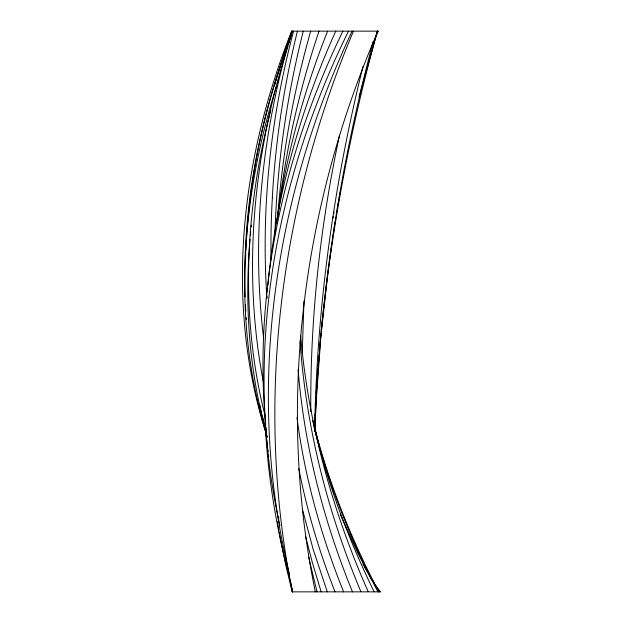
<?xml version="1.0" encoding="UTF-8"?>
<svg xmlns="http://www.w3.org/2000/svg" width="623" height="623" viewBox="0 0 623 623"><rect width="100%" height="100%" fill="white"/><g stroke="black" fill="none" stroke-linecap="round" stroke-linejoin="round"><path stroke-width="0.93" d="M302.225 353.272L303.985 300.925M314.584 430.088C316.951 307.497 333.484 185.241 363.053 66.272M245.439 263.054L245.758 252.689M274.961 234.303C276.861 165.819 286.463 97.562 303.292 31.15M314.67 430.291L316.834 386.883L320.3 340.851M314.919 429.379L316.141 402.24M245.836 250.796C248.982 177.672 264.705 105.248 290.746 36.905M314.335 428.523L314.498 424.902M314.919 415.853L315.012 414.046M315.55 404.093L315.651 402.287M316.188 401.337L320.907 336.311L328.072 271.464M272.298 197.818C275.436 141.639 283.893 85.764 297.412 31.15M316.196 393.238L316.375 390.528M316.796 384.196L317.107 379.68M266.808 298.417L266.948 296.54M317.434 375.163L317.909 368.832M277.679 216.788C282.289 153.99 293.433 91.698 310.698 31.15M318.049 367.025L318.415 362.508M318.633 359.806L319.015 355.289M250.057 239.232C244.512 304.063 248.873 370.101 266.41 432.907M267.322 291.852L267.555 289.033M319.397 350.772L319.646 348.07M319.887 345.36L320.993 333.632M250.391 235.455L250.75 231.686M267.89 285.287L268.24 281.534M320.557 338.141L322.13 321.896M321.172 331.825L322.87 314.693M268.334 280.599C276.83 194.477 300.169 109.983 335.758 31.15M251.225 226.982L251.427 225.098M322.177 321.912L323.633 307.482M322.94 314.701C332.409 222.473 349.441 131.04 373.216 41.437M323.742 307.489L327.153 278.66M327.239 278.683L329.014 264.277M329.256 262.478L330.992 249.909M328.181 271.488C339.044 190.373 355.515 110.014 377.39 31.15M276.503 223.244L276.9 220.464M331.125 249.013L331.506 246.319M331.771 244.528L332.028 242.736M277.033 219.537C286.432 155.049 303.533 91.706 327.597 31.15M332.425 240.042L332.69 238.251M333.087 235.556L333.36 233.765M333.632 231.974L334.045 229.287M334.185 228.392L334.606 225.705M334.886 223.914L335.166 222.123M335.447 220.332L335.735 218.541M336.747 212.279L337.043 210.488M337.339 208.697L337.635 206.914M337.939 205.123L338.242 203.339M338.538 201.548L338.842 199.765M332.931 218.291L333.243 216.5M339.153 197.974L339.465 196.19M339.769 194.407L340.08 192.624M333.71 213.814L334.029 212.03M339.566 135.136C320.082 225.884 310.129 318.735 310.791 411.562M290.949 36.562L291.307 35.02M291.486 34.242L292.218 31.15M270.779 110.224C245.112 209.398 239.691 315.246 264.923 415.089M359.05 96.799L377.476 31.15M289.703 40.308L292.125 31.15M293.55 31.15C270.499 117.856 260.951 208.3 266.885 297.872M274.907 84.712L275.646 82.01M275.896 81.107L276.402 79.308M276.659 78.412L283.831 54.653L291.813 31.15M292.023 31.15C262.143 130.285 251.108 235.58 263.677 338.53M276.783 85.304C241.319 197.047 231.779 319.926 266.091 433.18M288.021 45.9C253.429 153.64 241.989 270.039 263.288 381.634M277.36 83.513L278.232 80.834M288.986 42.94L289.477 41.461M319.023 31.15C301.057 84.448 288.13 139.459 280.599 195.201A834.088 834.088 0 0 0 278.029 216.407M285.046 52.067C257.089 130.355 242.37 213.744 245.119 296.953M375.498 37.123L377.748 31.15M353.443 31.15C279.361 206.797 254.581 404.397 292.335 591.85M377.951 31.15C302.132 206.26 276.604 404.358 315.316 591.85M342.899 31.15C283.854 152.837 253.335 290.1 265.686 425.416M352.011 31.391L352.127 31.15C273.552 197.873 245.337 390.839 288.729 571.205M375.879 35.994L378.262 31.15L291.634 31.15C241.296 157.666 224.124 302.03 266.114 433.367M348.506 31.15C274.104 181.916 242.783 357.477 279.377 523.032M375.49 585.542L380.513 591.85L292.164 591.85L285.825 565.295L280.124 537.454M378.807 591.85L377.896 589.786M377.959 590.402L378.301 590.884M379.96 591.85L374.073 583.572M368.177 591.562C332.69 511.896 308.206 423.757 300.636 335.548M379.352 591.85L364.253 566.595M377.787 589.599L374.221 583.253M362.89 564.181L363.793 565.793M377.959 591.85L357.999 553.45L341.754 517.666M372.881 580.846L373.769 582.45M378.231 590.744L377.873 590.051M377.655 589.638C350.772 537.953 329.069 483.464 314.428 427.035M371.682 580.005C347.447 531.466 327.807 480.543 314.311 427.962M374.189 591.85C348.031 538.529 327.207 482.49 313.618 424.645M340.337 514.294L341.396 516.825M360.873 591.648C327.425 511.974 305.94 427.074 299.998 340.781M352.493 591.85C323.524 520.914 304.18 445.803 298.09 369.33M343.623 591.85C321.11 535.928 304.725 477.382 296.976 417.55M335.01 591.85C319.381 551.939 306.968 510.72 298.799 468.628M327.309 591.85L313.12 549.221L302.443 509.419M321.141 591.85L312.364 562.624L305.519 536.263M291.291 584.545C277.601 534.238 268.575 482.591 265.585 430.516M317.021 591.85L309.242 559.618M318.119 441.333L319.023 444.83M317.894 440.453L314.872 428.165M312.606 420.291L313.408 423.772M288.901 571.945L289.415 574.165M308.704 557.188L309.063 558.808M279.571 523.912L279.953 525.68M278.504 516.662L278.847 518.437M279.961 536.567L279.159 532.159M266.613 435.461L266.948 437.299M315.986 434.083L314.895 427.946M266.286 433.624L265.336 428.094M278.372 527.736L278.839 530.391M277.913 525.088L278.216 526.856M277.313 521.544L277.609 523.312M266.745 435.056L267.018 436.887M291.977 588.828L292.413 591.85M291.541 585.799L291.868 588.073M268.536 454.564L268.793 456.379M267.804 449.136L268.163 451.854M267.571 447.33L265.429 428.196M266.722 435.57L266.924 437.385M265.857 427.285L266.231 431.023M315.036 428.865L315.277 431.482M292.506 591.85L292.28 588.774L292.483 591.079M246.21 317.668L246.342 319.537M245.781 311.095L245.423 304.499M315.043 431.49L314.95 418.01M271.044 259.736A853.969 853.969 0 0 1 272.344 197.818M266.325 432.588A515.657 515.657 0 0 1 262.945 418.017M266.403 433.67A534.822 534.822 0 0 1 265.437 428.133M265.998 432.642A509.536 509.536 0 0 1 259.721 404.311"/></g></svg>
